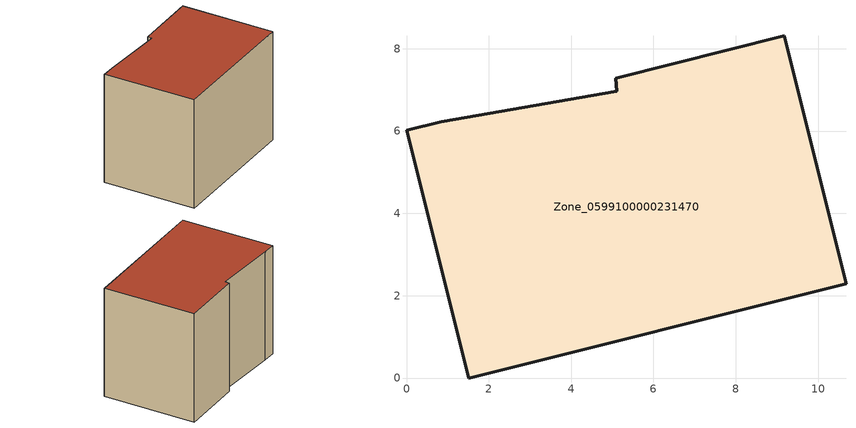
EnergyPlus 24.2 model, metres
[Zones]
Zone_0599100000231470
 floor ground (C_G): 0.84,6.23 5.11,6.97 5.08,7.29 9.18,8.31 10.68,2.29 1.51,0 0,6.02 z0
 wall outside (C_F): 10.68,2.29 9.18,8.31 5.08,7.29 5.11,6.97 0.84,6.23 0,6.02 1.51,0 10.68,2.29 z0:7.47
 roof outside (C_R): 5.11,6.97 0.84,6.23 0,6.02 1.51,0 10.68,2.29 9.18,8.31 5.08,7.29 z7.47
[BUILDING]
Pand.0599100000231470: North Axis=0; Terrain=City; Loads Convergence Tolerance Value=0.04; Temperature Convergence Tolerance Value=0.4; Solar Distribution=FullExterior; Maximum Number of Warmup Days=25; Minimum Number of Warmup Days=1
[Site:Location]
Rotterdam.The.Hague.AP_ZH_NLD Design_Conditions: Latitude=51.96; Longitude=4.45; Time Zone=1; Elevation=-4.5
[SITE:GROUNDTEMPERATURE:BUILDINGSURFACE]
18, 18, 18, 18, 18, 18, 18, 18, 18, 18, 18, 18
[MATERIAL] Thermal Absorptance=0.9; Solar Absorptance=0.7; Visible Absorptance=0.7
Name | Roughness | Thickness | Conductivity | Density | Specific Heat
G.TC.1965-1974 | MediumSmooth | 0.15 | 0.882353 | 540 | 1210
F.TC.1965-1974 | Rough | 0.3 | 0.697674 | 1920 | 840
R.TC.1965-1974 | MediumRough | 0.2 | 0.232558 | 1500 | 1000
[CONSTRUCTION]
C_G: G.TC.1965-1974
C_F: F.TC.1965-1974
C_R: R.TC.1965-1974
[ZONE]
Zone_0599100000231470: Type=1; Multiplier=1; Ceiling Height=Autocalculate; Volume=Autocalculate; Floor Area=autocalculate; Part of Total Floor Area=Yes
[ZONEINFILTRATION:DESIGNFLOWRATE]
Infil_Zone_0599100000231470: Zone or ZoneList or Space or SpaceList=Zone_0599100000231470; Schedule=AlwaysOn; Design Flow Rate Calculation Method=Flow/Area; Flow Rate per Floor Area=0.003; Constant Term Coefficient=1; Temperature Term Coefficient=0; Velocity Term Coefficient=0; Velocity Squared Term Coefficient=0
[HVACTEMPLATE:ZONE:IDEALLOADSAIRSYSTEM]
Zone_0599100000231470: Maximum Heating Supply Air Temperature=50; Minimum Cooling Supply Air Temperature=13; Maximum Heating Supply Air Humidity Ratio=0.0156; Minimum Cooling Supply Air Humidity Ratio=0.0077; Heating Limit=NoLimit; Cooling Limit=NoLimit; Dehumidification Control Type=ConstantSensibleHeatRatio; Cooling Sensible Heat Ratio=0.7; Dehumidification Setpoint=60; Humidification Control Type=None; Humidification Setpoint=30; Outdoor Air Method=None; Outdoor Air Flow Rate per Person=0.00944; Outdoor Air Flow Rate per Zone Floor Area=0; Outdoor Air Flow Rate per Zone=0; Demand Controlled Ventilation Type=None; Outdoor Air Economizer Type=NoEconomizer; Heat Recovery Type=None; Sensible Heat Recovery Effectiveness=0.7; Latent Heat Recovery Effectiveness=0.65
[ZONECONTROL:THERMOSTAT]
ThermostatControl_Zone_0599100000231470: Zone or ZoneList=Zone_0599100000231470; Control Type Schedule=DualSetpointControlType; Control 1=Thermostat_Zone_0599100000231470; Temperature Difference Between Cutout And Setpoint=0
[THERMOSTATSETPOINT:DUALSETPOINT]
Thermostat_Zone_0599100000231470: Heating Setpoint Temperature Schedule=HeatingSetpoint_Zone_0599100000231470; Cooling Setpoint Temperature Schedule=CoolingSetpoint_Zone_0599100000231470
[SCHEDULE:COMPACT]
HeatingSetpoint_Zone_0599100000231470: Through: 12/31, For: AllDays, Until: 24:00, 21
CoolingSetpoint_Zone_0599100000231470: Through: 12/31, For: AllDays, Until: 24:00, 24
DualSetpointControlType: Through: 12/31, For: AllDays, Until: 24:00, 4
AlwaysOn: Through: 12/31, For: AllDays, Until: 24:00, 1
